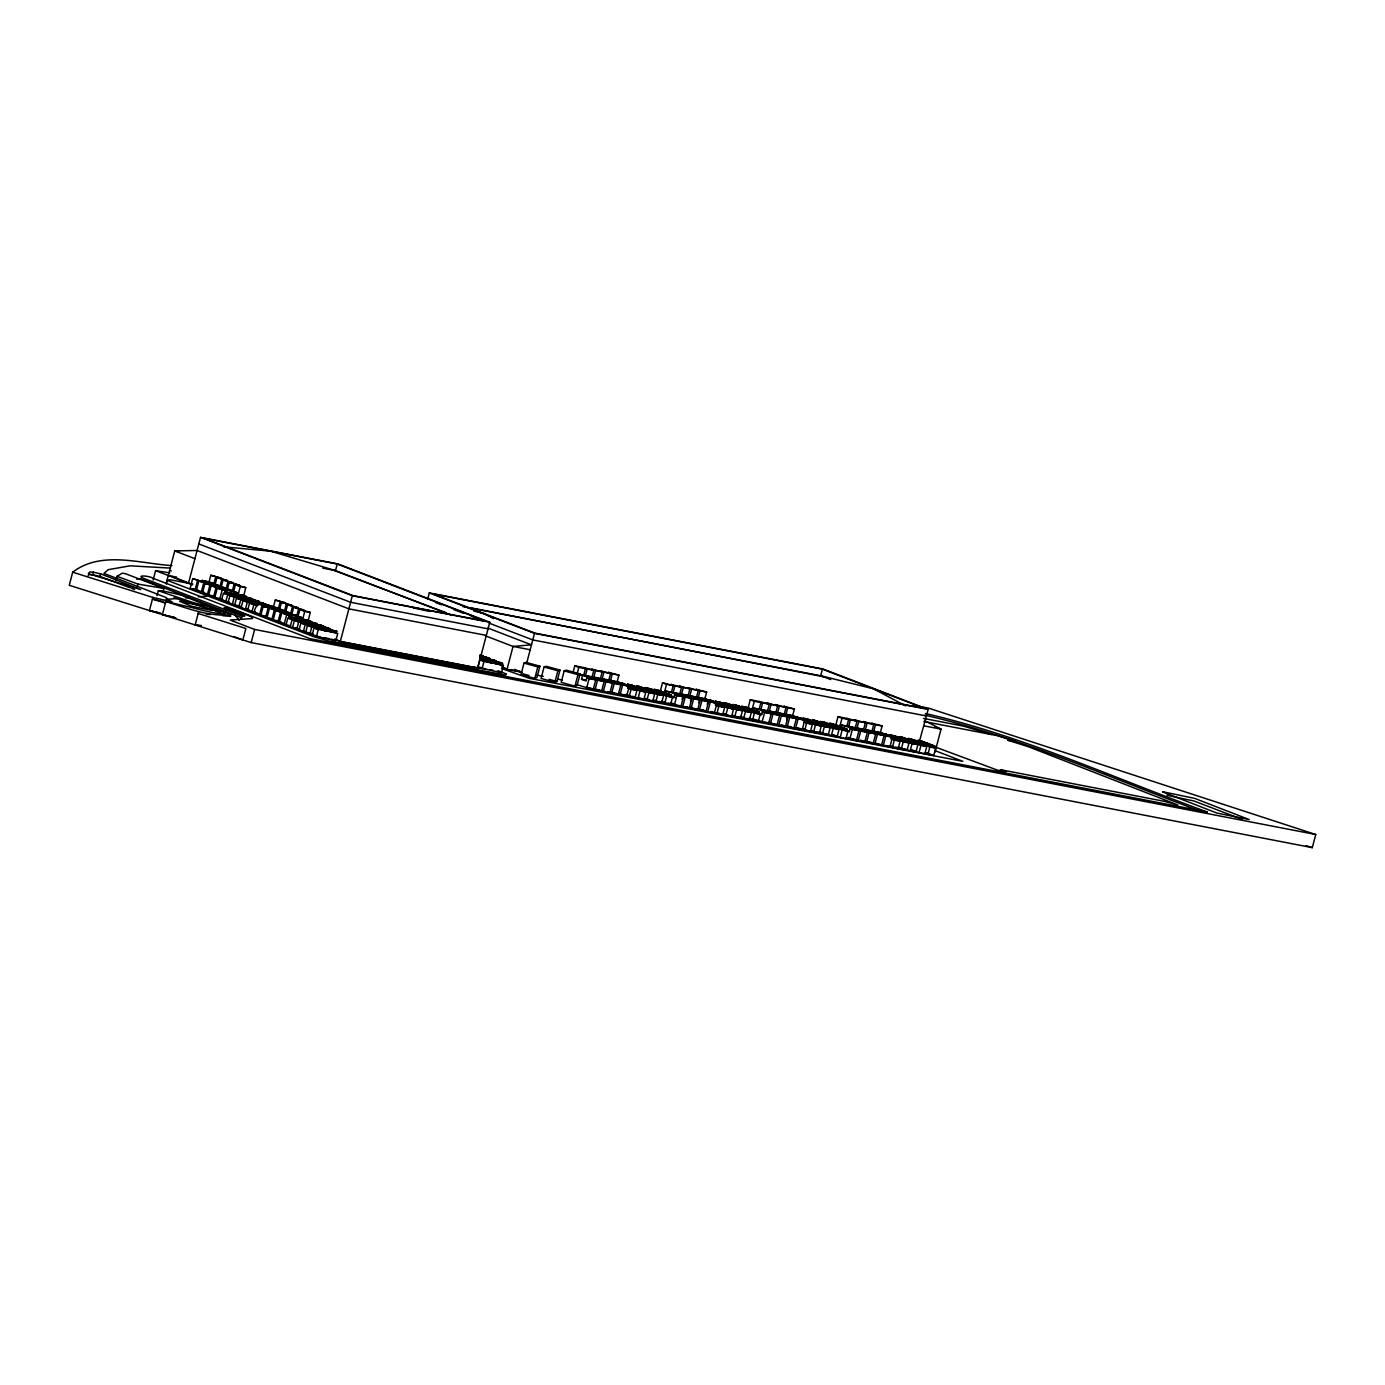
<?xml version="1.0" encoding="UTF-8"?>
<svg xmlns="http://www.w3.org/2000/svg" width="1385" height="1385" viewBox="0 0 1385 1385"><rect width="100%" height="100%" fill="white"/><g stroke="black" fill="none" stroke-linecap="round" stroke-linejoin="round"><path stroke-width="1.5" d="M171.965 565.599C139.677 563.522 101.14 550.399 72.695 572.195L69.25 585.301L251.187 642.588L1312.305 847.637L1315.75 834.514L928.694 708.168L914.1 705.363M88.086 575.658A687.306 58.707 14.7 0 1 89.229 574.55L92.743 574.792L93.436 572.178L100.672 573.857L140.699 589.612L88.311 573.684A687.306 58.707 14.7 0 1 89.921 571.918L93.436 572.178M130.121 587.811L99.997 576.472L100.672 573.857M116.08 580.073L117.05 576.333L122.226 573.2L125.308 573.65L163.932 588.417L162.945 592.157M137.046 587.863L138.033 584.106L117.05 576.333M153.146 580.003L155.605 570.637L169.784 572.871M159.794 613.105L149.441 610.56L152.869 597.437L72.695 572.195M157.024 595.637L158.323 590.72A22.42 1.922 14.7 0 1 181.677 595.325L231.087 614.75C208.598 616.948 186.871 608.032 165.819 601.505L162.391 614.628L175.843 617.866M166.304 583.016L174.735 550.918L197.085 550.486L348.882 608.846L486.325 635.403M166.235 584.089L167.204 580.332L170.095 579.726L192.723 584.106M188.481 583.275L200.531 537.363L337.975 563.92L489.771 622.28L477.721 668.193L340.277 641.636L334.287 639.333M204.201 592.365L190.109 588.469L192.688 578.636L200.652 581.094L192.688 578.636M194.991 590.339L197.57 580.505M198.851 580.99L206.798 583.466L198.851 580.99L196.255 590.824L207.092 593.853M201.137 592.711L203.716 582.86M204.997 583.362L212.961 585.82L204.997 583.362L202.418 593.195L215.229 596.606M201.344 626.055L195.164 624.947L198.609 611.824M215.662 577.112L213.948 583.674L209.083 581.787L210.797 575.242L221.133 578.168L210.797 575.242M207.283 595.065L209.862 585.232M211.143 585.716L219.107 588.192L211.143 585.716L208.564 595.567L222.656 599.463M221.825 579.467L220.094 586.028L215.229 584.158L216.943 577.597L227.279 580.523L216.943 577.597M213.446 597.437L216.025 587.604M224.387 593.836L225.253 590.564L217.289 588.088L214.71 597.922L225.547 600.952M227.971 581.838L226.257 588.4L221.375 586.53L223.089 579.969L233.424 582.895L223.089 579.969M219.592 599.792L222.171 589.958L217.289 588.088M229.598 602.908L221.444 600.519L223.383 593.126L235.433 596.277M234.117 584.21L232.403 590.754L227.521 588.885L229.252 582.323L239.588 585.266L229.252 582.323M225.703 602.146L227.642 594.771L226.794 594.252M240.038 606.163L227.971 603.029L229.91 595.637L238.462 598.06M235.398 584.695L240.28 586.565L238.549 593.126L233.684 591.256L235.398 584.695L245.734 587.621L243.743 595.879M232.247 604.656L234.186 597.281M242.669 607.928L234.515 605.539L236.437 598.164L244.608 600.553L241.786 599.74M238.774 607.184L240.713 599.792M249.213 610.439L241.042 608.05L242.981 600.674L251.724 603.081M241.146 619.424L242.011 616.135L244.868 615.858L224.093 607.686L232.039 609.21L251.551 616.792L252.624 618.524L230.239 620.065L254.632 629.465L1315.75 834.514M245.318 609.694L247.257 602.319L246.218 601.852M257.697 613.33L247.586 610.56L249.508 603.185L257.679 605.574M251.845 612.205L253.784 604.83L251.152 603.548M265.435 616.29L254.598 613.261C253.403 605.245 263.011 603.618 254.771 602.942M251.187 642.588L254.632 629.465M259.48 615.13L262.059 605.297L255.394 603.116M263.323 605.782L271.287 608.257L263.323 605.782L260.744 615.615L272.862 619.147M265.626 617.502L268.205 607.651M269.486 608.153L277.433 610.612L269.486 608.153L266.907 617.987L280.999 621.882M280.151 601.904L278.437 608.465L273.555 606.578L275.286 600.034L285.622 602.96L275.286 600.034M271.772 619.857L274.351 610.023M275.632 610.508L283.596 612.984L275.632 610.508L273.053 620.359L283.873 623.371M286.314 604.258L284.583 610.82L279.718 608.95L281.432 602.388L291.768 605.314L281.432 602.388M277.918 622.229L280.497 612.395M288.876 618.628L289.742 615.356L281.778 612.88L279.199 622.713L290.036 625.743M292.46 606.63L290.729 613.191L285.864 611.322L287.578 604.76L297.913 607.686L287.578 604.76M284.081 624.583L286.66 614.75L281.778 612.88M288.807 617.433L289.655 614.161L284.791 612.291L296.892 615.546L298.606 609.002L293.741 607.115L292.01 613.676M290.071 617.935L290.937 614.646L303.038 617.918L304.752 611.356L299.887 609.487L298.156 616.048M297.983 628.444L290.192 626.938L292.131 619.562L291.283 619.043M300.632 630.21L292.46 627.82L294.399 620.428L302.553 622.834L299.731 622.021M296.736 629.448L298.675 622.073M313.01 633.845L298.987 630.331L300.926 622.956L309.097 625.345M303.263 631.976L305.202 624.583M308.232 620.67L310.223 612.412L299.887 609.487M315.642 635.611L305.531 632.841L307.47 625.466L317.58 628.236M309.807 634.486L311.729 627.111M312.058 635.351L313.997 627.976L337.75 633.378L335.811 640.753L312.058 635.351L319.848 636.858M316.334 636.996L318.273 629.621L315.105 628.323L316.68 628.582M337.23 564.041L486.273 621.346L353.071 595.602L204.028 538.315L337.23 564.041L335.516 570.603L452.324 615.511M340.277 641.636L352.327 595.723L200.531 537.363M427.601 599.48L429.315 592.918L823.002 668.99L928.175 709.432L919.086 742.62M477.738 667.362L479.677 659.987L503.413 665.389L501.491 672.764L477.738 667.362L485.529 668.868M482.015 669.007L483.954 661.632M522.266 672.348L507.014 669.388L513.039 646.431L531.494 644.839L487.832 628.046M520.985 674.582L523.997 663.103L526.11 662.394L539.925 666.185L536.913 677.663L534.8 678.373L520.985 674.582L523.097 673.872L529.018 675.499M526.854 662.463L534.506 633.36L429.315 592.918M534.8 678.373L537.813 666.895L539.925 666.185M544.08 666.999L541.085 678.477L554.883 682.251L556.995 681.541L560.007 670.063L546.192 666.289L544.08 666.999L557.895 670.773L560.007 670.063M554.883 682.251L557.895 670.773M564.18 670.877L561.167 682.355L574.965 686.146L577.078 685.419L580.09 673.941L566.292 670.167L564.18 670.877L577.978 674.668L580.09 673.941M573.251 671.725L574.792 665.821L581.44 667.103L585.44 668.643L583.726 675.205L589.04 677.248L578.861 674.599M577.095 673.924L578.809 667.362L574.792 665.821M574.965 686.146L577.978 674.668M576.524 684.536L593.178 689.678L595.758 679.827L586.859 677.68L586.011 680.97L581.544 679.239L582.41 675.967M585.457 675.534L587.188 668.99L583.172 667.449L593.819 670.271L592.087 676.832L597.402 678.858L585.457 675.534L592.087 676.832M586.548 688.397L589.127 678.546L586.859 677.68M593.836 677.161L595.55 670.6L591.534 669.059L602.181 671.881L600.467 678.442L605.764 680.485L593.836 677.161L600.467 678.442M594.927 690.007L597.506 680.173L595.238 679.308L604.137 681.455L601.557 691.288L588.902 687.687M602.198 678.771L603.912 672.21L599.913 670.669L610.543 673.491L608.829 680.052L614.144 682.095L602.198 678.771L608.829 680.052M603.289 691.634L605.868 681.784L603.6 680.918L612.499 683.065L609.919 692.915L599.272 690.076M610.56 680.399L612.291 673.837L608.275 672.296L618.922 675.118L617.191 681.68L622.506 683.723L610.56 680.399L617.191 681.68M611.651 693.244L614.248 683.411L611.962 682.528L620.878 684.692L618.281 694.526L607.651 691.704M622.609 685.021L629.24 686.302L626.661 696.136L620.03 694.855L622.609 685.021L620.341 684.155C642.64 689.211 618.731 683.013 624.86 684.034M631.11 689.245L636.927 690.371L634.988 697.746L629.171 696.62L631.11 689.245L627.526 687.878M640.009 690.959L645.808 692.084L643.869 699.477L638.069 698.352L640.009 690.959L629.275 686.839M648.89 692.69L654.707 693.816L652.768 701.191L646.951 700.066L648.89 692.69L634.59 687.185M657.788 694.404L663.588 695.53L661.666 702.905L655.849 701.779L657.788 694.404L645.254 689.591M659.952 692.621L662.532 682.77L673.179 685.592L671.465 692.154L676.763 694.197L664.835 690.873L666.549 684.311L662.532 682.77M666.67 696.118L672.487 697.244L670.548 704.619L664.731 703.493L666.67 696.118L654.153 691.305M673.197 692.5L674.91 685.939L670.911 684.398L681.541 687.22L679.827 693.781L685.142 695.824L673.197 692.5L679.827 693.781M668.262 703.026L680.918 706.627L683.497 696.793L674.599 694.629L673.733 697.919L668.228 696.222M674.287 705.346L676.867 695.512L674.599 694.629M681.558 694.11L683.29 687.549L679.273 686.008L689.92 688.83L688.189 695.391L693.504 697.434L681.558 694.11L688.189 695.391M682.112 699.529L682.961 696.257L691.877 698.404L689.28 708.237L678.65 705.415M682.649 706.956L685.229 697.122L682.961 696.257M689.938 695.737L691.652 689.176L687.635 687.635L698.282 690.457L696.568 697.019L701.866 699.044L689.938 695.737L696.568 697.019M690.474 701.156L691.34 697.867L700.239 700.031L697.659 709.864L687.012 707.042M691.028 708.583L693.608 698.75L691.34 697.867M708.376 700.273L710.315 700.81L698.3 697.347L700.014 690.786L696.014 689.245L706.662 692.067L704.93 698.629L711.734 701.208M698.836 702.766L699.702 699.494L708.601 701.641L706.021 711.474L695.374 708.653M699.39 710.193L701.97 700.36L699.702 699.494M707.216 704.376L708.081 701.104L717.188 703.095M716.963 703.164L714.4 713.102L707.752 711.821L710.349 701.97L708.081 701.104M718.85 706.212L724.649 707.319L722.728 714.712L716.911 713.587L718.85 706.212L715.266 704.827M727.731 707.925L733.548 709.051L731.609 716.426L725.809 715.301L727.731 707.925L713.431 702.42M736.63 709.639L742.447 710.765L740.508 718.14L734.691 717.014L736.63 709.639L727.679 706.194L731.124 707.094M745.511 711.353L751.328 712.479L749.389 719.854L743.589 718.728L745.511 711.353L732.994 706.54M748.212 707.596L750.272 699.737L756.902 701.018L760.919 702.559L759.188 709.12L764.503 711.146L752.557 707.839L754.288 701.277L750.272 699.737M754.409 713.067L760.226 714.193L758.288 721.568L752.47 720.46L754.409 713.067L750.826 711.7M757.006 713.154L757.872 709.864M760.936 709.449L762.65 702.887L758.634 701.347L769.281 704.169L767.567 710.73L772.865 712.773L760.936 709.449L767.567 710.73M753.994 719.213L768.658 723.576L771.237 713.742L762.339 711.596L761.473 714.868L755.569 713.05M762.027 722.295L764.607 712.461L762.339 711.596M769.298 711.059L771.012 704.515L767.013 702.957L777.66 705.796L775.929 712.34L781.244 714.383L769.298 711.059L775.929 712.34M770.389 723.922L772.969 714.071L770.701 713.206L779.599 715.352L777.02 725.203L766.372 722.364M777.66 712.686L779.391 706.125L775.375 704.584L786.022 707.406L784.291 713.967L789.606 716.01L777.66 712.686L784.291 713.967M778.751 725.532L781.348 715.699L779.08 714.816L787.978 716.98L785.399 726.813L774.752 723.991M799.941 718.088L801.499 718.382L786.039 714.296L787.753 707.735L783.737 706.194L794.384 709.016L792.67 715.578L800.651 718.607M786.576 719.715L787.442 716.443L796.34 718.59L793.761 728.423L781.105 724.84M787.13 727.142L789.71 717.309L787.442 716.443M799.474 718.157L797.899 717.863L804.737 720.183L802.123 730.051L795.492 728.77L798.072 718.936L795.804 718.053L802.694 719.404M804.65 730.536L806.589 723.16L812.389 724.286L810.45 731.661L797.483 727.783M822.43 669.18L924.487 708.41L535.06 633.17L433.003 593.923L822.43 669.18L820.716 675.741L830.723 679.585M815.471 724.874L821.288 726L819.349 733.375L813.532 732.249L815.471 724.874L806.52 721.429M824.369 726.588L830.169 727.714L828.23 735.089L822.43 733.963L824.369 726.588L811.835 721.775M833.701 727.367L839.068 729.428L837.129 736.803L831.312 735.695L833.251 728.302L818.933 722.814M835.934 724.545L838.012 716.686L844.642 717.967L848.641 719.508L846.928 726.069L852.242 728.112L840.297 724.788L842.011 718.226L838.012 716.686M842.149 730.034L847.949 731.159L846.01 738.534L840.21 737.409L842.149 730.034L827.832 724.528M848.659 726.398L850.39 719.836L846.373 718.296L857.021 721.118L855.289 727.679L860.604 729.722L848.659 726.398L855.289 727.679M845.75 737.703L856.397 740.525L858.977 730.691L850.078 728.545L849.213 731.817L845.681 730.397M849.749 739.244L852.346 729.41L850.078 728.545M857.038 728.025L858.752 721.464L854.735 719.923L865.383 722.745L863.669 729.306L868.984 731.349L857.038 728.025L863.669 729.306M858.129 740.871L860.708 731.038L858.44 730.155L867.339 732.319L864.759 742.152L852.104 738.551M865.4 729.635L867.114 723.074L863.115 721.533L873.762 724.355L872.031 730.916L877.346 732.959L865.4 729.635L872.031 730.916M866.491 742.481L869.07 732.648L866.802 731.782L875.701 733.929L873.121 743.762L860.466 740.179M886.642 734.5L873.762 731.245L875.493 724.701L871.477 723.143L882.124 725.982L880.41 732.526L889.239 735.348L886.521 734.656M874.87 744.109L877.449 734.258L875.181 733.392L884.08 735.539L881.501 745.39L868.845 741.789M883.232 745.719L885.811 735.885L883.543 735.002L892.477 737.132L889.862 747L879.215 744.178M894.312 740.109L900.129 741.235L898.19 748.61L892.373 747.484L894.312 740.109L890.745 738.742M903.21 741.823L909.01 742.949L907.088 750.324L901.271 749.198L903.21 741.823L890.676 737.01M912.542 742.602L917.909 744.663L915.97 752.038L910.153 750.93L912.092 743.537L904.942 740.802M920.99 745.269L926.79 746.394L924.868 753.769L919.051 752.644L920.99 745.269L906.673 739.763M929.872 746.982L935.689 748.108L933.75 755.483L927.95 754.358L929.872 746.982L920.938 743.537M935.014 752.09L941.038 729.133L925.163 720.91M166.2 599.393L176.189 598.597M185.417 597.853L189.676 597.524M198.228 596.848L206.763 596.173M479.799 655.815L485.997 657.269M488.524 657.944L489.667 658.342L479.781 656.49M480.006 657.408L493.458 660.368L489.494 659.381M485.564 658.481L493.493 660.16M485.339 658.55L482.776 658.412M487.953 659.139L492.541 659.797M482.569 659.97L479.799 659.433M485.719 659.762L481.201 658.619L489.32 660.455M489.511 660.455L483.33 659.45L493.51 661.234M483.088 661.112L488.438 662.394M497.665 662.065L494.462 661.597L502.772 663.432L489.078 660.524M497.232 662.134L500.643 662.601L497.492 662.29M488.178 662.238L491.208 662.93M496.592 664.004L494.047 663.311M499.362 664.558L496.522 663.848M502.149 665.094L499.292 664.385M623.804 683.688L621.242 682.943L623.44 683.636M622.609 683.948L631.318 687.064M622.938 683.913L620.376 683.169L623.994 684.259M624.981 684.709L627.89 685.263M624.652 684.744L627.041 685.488M627.561 685.298L634.243 687.704M634.07 686.423C627.613 685.229 638.831 686.7 632.027 685.644M632.703 685.419L630.123 684.657L632.339 685.35M627.699 685.973L630.123 686.614M633.551 686.458L645.15 690.128L640.614 688.743M631.976 686.839L636.269 688.414L632.166 687.393M636.459 687.012L637.446 687.462M631.473 685.575C624.947 683.29 641.445 688.466 637.844 687.324M628.565 686.319L632.443 687.635M635.923 687.202L633.914 686.51M640.389 687.393L647.903 689.488L638.156 686.596L642.778 688.137M645.826 688.639L641.065 687.168M641.584 687.133L639.022 686.371L641.22 687.064M635.871 687.479L639.022 688.328M637.446 688.033L638.9 688.726M637.966 687.999L642.917 689.349M642.432 688.172L647.055 689.713M640.874 688.553L639.178 688.622M650.154 688.882L652.716 689.643L645.046 687.601L650.483 688.847M635.992 689.072L634.971 688.899L637.567 689.747M644.475 688.968L647.903 690.042M652.716 690.197L649.098 689.107L650.275 689.557M649.617 689.072L648.63 688.622M642.242 689.574L638.104 688.328M632.928 689.522L630.158 688.76L631.352 689.211M646.864 689.713L651.816 691.063M637.048 689.747L639.576 690.44M646.535 689.747L650.586 691.219M651.331 689.903L655.936 691.427M651.66 689.851L654.724 690.371M649.773 690.267L648.769 689.817M653.703 690.648L656.802 691.202L653.183 690.128M659.035 690.596L661.597 691.357L653.928 689.315L659.364 690.561M653.374 690.682L656.802 691.773M658.498 690.786L655.936 690.042L662.792 692.361M651.314 691.15L654.049 691.842L647.193 689.522M641.809 691.236L639.091 690.544M646.085 691.409L644.51 690.925M648.474 692.171L646.605 691.375M655.746 691.427L664.073 694.145M656.213 691.669L656.057 691.756M660.212 691.617L661.216 692.067M660.558 691.582L669.596 694.491M658.654 691.998L657.269 691.686M663.45 692.136L657.979 690.821M662.272 692.396L669.267 694.526M662.601 692.361L665.008 693.019M650.881 692.812L653.599 693.504L649.981 692.431M660.368 692.812L661.355 693.262M660.697 692.777L659.71 692.327M654.984 693.123L657.356 693.885M664.315 693.192L668.92 694.716M662.688 693.833L664.229 694.422M667.206 693.747L671.829 695.287L669.076 694.526M667.553 693.712L662.93 692.171M657.027 693.92L659.589 694.664L658.412 694.214M664.142 694.647L661.632 694.058L664.229 694.906M662.151 694.024L661.112 693.348M663.865 694.855L667.293 695.928M665.925 695.634L668.488 696.378M710.159 700.343C706.506 699.027 714.245 701.554 710.54 700.204M710.193 700.966L715.63 702.212M713.587 701.433L711.578 700.741M718.313 704.099L714.781 702.87M719.94 702.455L724.701 703.944L721.949 703.182M720.425 702.368L717.863 701.606L722.104 703.095M719.231 702.628L721.62 703.372M720.165 702.559L714.954 701.052L719.733 702.524M722.468 703.147L721.481 702.697M726.796 703.39C737.149 706.073 714.573 700.169 728.649 704.307M726.086 703.563L729.514 704.636M719.386 703.822L721.949 704.584L718.33 703.493M719.715 703.788L712.202 701.693L714.4 702.385M723.991 703.978C715.82 702.437 730.865 705.692 724.545 704.03M718.85 704.013L715.266 702.645M723.178 704.255L726.761 705.277M728.129 704.342L735.643 706.437L734.466 705.986M728.458 704.307L732.024 705.363M731.367 704.878L729.358 704.186M733.929 704.948L732.734 704.48L738.205 705.796M734.968 705.277L735.972 705.727M730.068 706.765L727.229 705.761L728.164 706.298M727.748 705.727L728.649 705.606M728.614 705.502C721.291 703.407 736.63 708.185 727.229 705.207M733.081 705.692L734.067 706.142M733.409 705.658L732.423 705.207M737.357 706.021L742.498 707.371L735.331 705.329M732.215 705.917C726.484 704.065 738.344 707.596 736.664 707.077M737.01 706.056L739.919 706.627M720.841 706.333L723.559 707.025L719.473 706.021M721.516 706.246L719.421 705.779M725.463 706.61L723.888 706.315M729.791 706.523L728.804 706.073M740.248 706.592L734.31 704.792M748.662 708.393L751.38 709.085L743.676 706.991L748.471 708.531L747.294 708.081M744.195 706.956L747.294 707.527L744.541 706.765M727.8 707.596L726.796 707.441L729.289 708.029M735.643 707.008L734.067 706.696L739.555 708.445M741.633 707.596L738.88 706.852L741.962 707.406M741.113 707.631L747.761 709.951L745.667 709.501M745.909 707.787L746.896 708.237M746.238 707.752L749.302 708.254M742.966 708.428L744.541 708.722M741.477 707.7L750.67 710.522L747.329 709.674M746.394 708.947L745.39 708.497M734.154 708.324L736.231 709.207M740.663 709.293L743.053 710.055M745.199 709.207L745.944 709.743M745.528 709.172L742.1 708.081M749.995 709.345L755.466 710.661L753.89 710.366M750.514 709.31L747.761 708.566L750.86 709.12M739.296 709.674L737.72 709.38M747.952 709.83L745.909 709.033M753.232 709.882L751.224 709.189M754.946 710.695L755.933 711.146M744.611 710.92L747.329 711.613M754.081 710.92L751.847 710.141L753.423 710.436M758.374 711.786L759.517 712.184L750.358 709.414M752.124 711.769L753.977 712.548M796.739 716.911L798.781 717.69M795.873 717.136L798.054 717.759M800.461 718.607L803.56 719.179L801.344 718.486M800.132 718.642L804.737 720.183L802.434 719.334M804.927 718.798L802.729 718.071L806.78 719.023M808.355 719.871L806.78 719.577L811.385 721.118M807.299 719.542L804.772 718.85L806.936 719.49M807.091 720.685L804.893 719.992L809.654 721.481M805.412 719.958L802.867 719.265M810.208 720.113C803.144 718.088 817.86 722.641 808.823 719.802M808.857 720.425L814.103 722.381M813.826 720.512C807.195 718.001 823.798 723.334 820.145 722.156M806.97 720.841L811.731 722.312L808.978 721.568M806.26 721.014L807.005 721.533M807.195 720.944L804.027 720.217L806.745 720.91M811.056 721.152L820.63 724.043L814.484 722.243M809.169 721.568L807.247 721.464M816.336 722.468L813.774 721.706L815.626 722.243M814.293 721.672L811.731 720.927L813.93 721.62M818.587 721.862L815.713 721.36L817.254 721.602M819.106 721.827L818.102 721.377M806.728 721.308L809.965 722.329M817.756 722.139L824.369 724.407M823.036 722.191L827.988 723.541M827.122 723.766L822.517 722.226L826.135 722.762L823.417 722.07M806.659 722.832L805.637 722.676L808.13 723.264M819.955 722.866L821.772 723.697M820.284 722.832L818.275 722.139M808.736 723.23L811.298 723.974L808.234 723.039M818.379 723.247L815.523 722.312M821.495 723.455L822.673 723.437M823.192 723.403L820.63 722.641L825.235 724.182M827.659 723.576L830.221 724.32L826.603 723.247M812.666 723.593L817.271 725.134L814.709 724.39M821.842 723.714L829.511 725.757L824.906 724.216M826.793 723.801L832.264 725.671M842.028 727.16C843.378 727.956 829.702 723.403 832.593 724.39M831.935 723.905L834.341 724.563M824.04 724.442L824.785 724.978M821.894 725.29L819.331 724.528L821.928 725.376M817.981 725.013L820.18 725.705L819.002 725.255M827.278 724.961L823.85 723.888M826.135 723.316C821.201 722.364 834.999 725.982 831.087 724.667M821.409 725.376L826.135 726.796M826.603 725.186L824.508 724.736M830.723 725.428L838.41 727.471L832.437 725.965M836.557 725.29L840.972 726.831M836.886 725.255L832.298 723.784M835.692 725.515L840.297 727.056L837.735 726.311M836.021 725.48L832.991 724.251M834.895 726.329L833.597 725.93L835.449 726.467M834.116 725.896L832.108 725.203M823.608 726.104L824.594 726.554M829.234 726.415L828.472 726.415M833.268 726.121L829.667 724.753M836.176 726.692L834.618 726.086M840.643 726.865L843.673 728.095M830.29 727.09L832.835 727.783M839.777 727.09L847.291 729.185L842.53 727.714M828.888 727.419L826.36 726.727M841.82 727.869L844.383 728.631M840.21 728.527L838.617 728.043M840.539 728.493L838.652 727.644M845.058 728.406L844.071 727.956M839.345 728.752L843.915 730.224M839.674 728.718L838.687 728.268M884.478 733.86L887.006 734.552M883.769 734.033L886.331 734.777M886.816 735.262L885.621 734.812L888.72 735.383M892.667 735.747L900.181 737.841L890.434 734.968L895.905 736.266M887.854 735.608L888.858 736.058M887.196 735.106L891.282 736.127L889.083 735.435M892.286 737.132C884.599 734.708 901.427 740.092 898.276 738.828M895.385 736.301L897.947 737.062M895.229 736.491L908.352 740.992L905.288 740.04M892.806 736.941L891.767 736.612M893.135 736.907L891.126 736.214M896.753 737.322L901.375 738.932M902.033 737.374L899.315 736.681L908.872 739.555M901.548 737.461L908.214 739.78L905.98 739.001M901.877 737.426L904.301 738.084M894.693 737.789L897.238 738.482M899.661 737.876L904.267 739.417L900.648 738.326M896.562 738.707L893.81 737.963L897.895 738.967M904.786 737.997L903.799 737.547M902.033 738.638L900.025 737.945M906.829 738.776L910.932 740.352M921.371 742.949L908.214 738.395L913.684 739.711M910.447 739.174L913.009 739.936M902.881 739.677L903.626 740.213M900.683 738.949L906.119 740.196M908.543 739.59L913.165 741.131L909.547 740.04M914.187 741.754L917.251 742.706L907.954 740.057M903.591 739.503L905.79 740.231M896.13 740.369L893.394 739.677L896.268 740.179M915.398 740.525L916.385 740.975M915.727 740.49L914.741 740.04M899.748 740.075L902.968 741.304M909.737 740.611L912.767 741.841M919.813 742.066L914.342 740.75L917.095 741.512M914.862 740.715L910.811 739.244M919.328 740.906C925.959 743.174 915.243 739.209 918.29 740.559M911.59 741.39L911.122 740.906M917.77 741.287L916.783 740.837M922.237 741.46L918.67 740.421M922.566 741.425L920.038 740.733M912.057 741.633L912.577 741.598M915.018 741.927L913.459 741.321M905.011 742.083L902.293 741.39L903.834 741.633M911.676 743.018L909.097 742.273L910.291 742.724M925.872 744.264L918.428 742.325L919.882 743.018M924.28 742.239L935.031 746.151L932.278 745.39M923.224 741.91L926.669 743.001M923.431 742.464L927.327 743.485M922.756 741.979L921.181 741.685L926.323 743.035M921.181 743.07L924.366 744.438M923.899 743.641L919.328 742.152M928.365 743.814L932.797 745.355M928.712 743.78L927.708 743.33M913.91 743.814L911.192 743.122M918.186 743.987L920.194 744.68M918.515 743.953L920.488 744.576M932.434 745.303L927.327 744.039L932.122 745.58M927.846 744.005L925.284 743.26L927.483 743.953M926.132 744.42L925.128 744.264M920.229 744.766L925.699 746.082L922.981 745.39M927.084 745.701L929.456 746.463M136.717 579.138L140.733 579.207M227.694 592.365L233.009 593.594M227.642 592.52L224.924 591.828L228.819 592.745M230.222 593.057L235.311 594.373M230.014 593.126C221.635 591.655 237.579 594.736 229.841 593.178M238.826 594.511L246.461 596.571L241.146 595.29M234.706 596.087L233.303 595.775M239.155 596.242L243.708 596.883M243.691 596.035L236.039 593.975M239.103 596.398L237.302 596.173M242.583 596.485L245.301 597.195M242.531 596.658L236.991 595.36L239.536 596.104M233.338 596.762L238.272 597.61M243.518 597.022C238.601 596.693 247.101 596.623 251.412 598.77M240.938 597.333L241.786 597.506M244.885 597.264L247.448 598.008M248.14 597.558L250.668 598.251M240.713 597.558L242.842 598.372M245.37 597.022L248.088 597.731M242.912 598.216L250.235 599.393M250.218 598.545L245.249 597.316M248.469 599.289L252.382 600.207M248.417 599.445L244.487 598.458M251.897 599.532L256.814 600.9M251.845 599.705L246.34 598.458M250.685 599.255L257.385 600.726M246.842 600.138L244.504 599.307L253.351 601.644M254.217 600.311L244.452 598.926M249.439 600.726L246.703 599.999L249.352 600.83M252.866 600.969L266.076 604.102L259.359 602.596M256.554 601.055L254.026 600.363M252.814 601.142L257.731 602.492L253.801 601.505M252.157 601.419L247.24 600.069M250.754 601.644L248.642 601.177M251.066 601.869L255.913 603.393L252.641 602.129M247.344 602.233L248.954 602.544M256.623 602.96L257.645 603.064M253.351 604.241L255.1 604.604M267.755 605.106L270.473 605.799L268.673 605.643M255.29 605.055L253.888 604.743M268.794 605.92L257.177 603.427M300.528 618.766L308.18 620.826M300.476 618.922L298.883 618.61M299.627 619.216L295.905 618.229M293.828 619.805L287.855 617.918L285.933 625.31L290.192 626.938M305.843 619.995L308.63 620.532M307.02 620.376L303.298 619.251L306.033 620.013M296.615 620.341L292.685 619.355M300.857 620.497L304.025 620.895M300.805 620.653L295.923 619.078L304.769 621.415M304.284 620.74L311.919 622.8M304.233 620.913L298.693 619.614L307.989 621.813M298.658 621.726L297.619 621.553L301.601 621.865M309.842 621.813L314.707 623.337L306.397 621.501L309.149 622.263L308.197 621.675M304.994 622.332L306.275 622.298M312.629 622.35L317.494 623.873L313.754 622.748M306.189 622.713C309.755 624.029 302.068 621.484 305.739 622.852M311.989 622.644L313.564 622.886M320.299 625.258L321.874 625.518L319.139 624.808L324.021 626.384L307.366 622.938L310.119 623.7M304.769 624.012L309.478 625.362M308.509 623.925L306.587 623.458M318.515 625.154L315.711 624.548L318.446 625.258M314.326 625.379L315.59 625.345M318.29 626.297L319.416 626.695L310.984 625.154M311.106 626.505L308.578 625.812L309.582 625.933M323.848 627.388C312.871 624.323 336.001 629.915 324.488 627.093M318.325 627.197L331.534 630.331L326.202 629.05M324.99 627.82L316.888 626.003M313.425 627.336L310.69 626.574L311.729 626.747M318.273 627.37L315.538 626.661L319.45 627.595M316.213 627.872L312.283 626.886M323.64 628.444L327.795 629.206M326.618 628.98L322.03 628.288M329.457 629.361L335.499 631.11M329.388 629.517L327.604 629.361M326.67 628.825L334.304 630.867M325.527 630.919L322.116 630.088M206.296 614.196L210.364 614.576M222.535 615.667L230.654 616.394M195.164 624.947L201.258 625.501M223.66 546.833L270.629 551.178L335.516 570.603L322.826 568.162M413.267 607.876L429.8 611.512M170.545 568.11L130.103 565.824L108.22 569.668L103.927 573.407L166.633 597.749L166.287 598.58L172.017 601.869L152.869 597.437M487.381 657.581L482.067 656.351M487.139 657.65L481.426 656.628M479.764 657.477L482.724 657.788M481.149 657.771L487.866 659.243M481.305 660.351L483.919 661.268M649.253 689.02L647.055 688.328L648.232 688.778M631.127 687.064L631.889 687.497M708.306 700.117L706.073 699.338L712.911 701.658M630.694 688.726L628.149 688.033M655.347 693.192L653.01 692.5M715.076 702.784L723.991 705.363L718.884 704.117M718.417 705.675L715.889 704.982M734.188 708.428L731.851 707.735M743.087 710.141L746.151 711.163M739.14 709.778L741.339 710.47L740.161 710.02M813.03 723.663L811.091 723.109M891.871 738.898L893.896 739.59M907.573 741.442L905.271 740.854M924.834 744.368L922.22 743.71M918.549 744.039L916.212 743.364M927.448 745.771L926.028 745.372M232.801 593.663L236.523 594.65M241.354 595.204L239.951 594.909M225.011 593.49L227.14 594.321M247.673 597.801L249.075 598.095M231.918 595.55L227.746 594.702M233.546 596.693L231.001 595.948L232.593 596.26M256.987 600.848L259.532 601.592L254.563 600.363M252.607 601.142L250.079 600.155M240.211 599.341L237.527 598.458L242.479 599.878M244.608 601.038L246.617 601.713M261.938 604.189L253.178 602.648L254.321 603.081M267.686 605.262L268.223 605.764M270.283 605.799L266.543 604.812M260.934 604.414L258.995 603.877M270.058 605.868L272.603 606.613L269.279 606.024M266.405 607.201L263.877 606.509M308.405 620.619L310.95 621.363L306.102 619.839M291.629 619.112L288.963 618.281L289.984 618.385M310.569 623.406L306.587 622.038M318.481 626.159L313.651 624.704M325.059 627.665L328.228 628.08M328.003 628.149L330.565 628.894L322.601 626.851M334.547 630.66L337.092 631.404L335.949 630.971M324.367 629.483L322.064 628.894M325.596 630.764L323.432 629.881L325.977 630.642M138.033 584.106L163.932 588.417M332.019 569.668L446.108 612.724M469.93 607.651L825.235 677.075M178.959 551.732L174.735 550.918L194.939 558.692M463.023 606.63L820.716 675.741L873.468 688.795L905.703 705.917M352.327 595.723L489.771 622.28M534.506 633.36L928.175 709.432M488.039 628.842L350.595 602.285L198.817 543.924M925.457 713.517C1022.632 735.868 1114.042 778.162 1207.426 812.043L310.015 638.641L152.454 578.064C150.307 575.97 134.795 574.637 143.59 578.307L242.011 616.135M924.886 715.145C1020.745 737.218 1110.978 778.318 1202.976 812.147M926.461 715.976L532.775 639.922L489.113 623.129M923.518 718.399L963.493 726.121L991.348 734.5M240.28 586.565L245.734 587.621M209.083 581.787L201.846 580.402L213.948 583.674M215.229 584.158L208.01 582.756L220.094 586.028M168.278 575.519L176.743 577.147M923.916 721.481L997.217 735.643L1012.262 740.456L1015.413 741.65L1007.743 740.179L1028.691 746.844L1177.873 804.997L1163.989 801.257L1000.403 769.662L1005.891 771.757L997.477 770.147L934.667 746.792M221.375 586.53L214.156 585.128L226.257 588.4M227.521 588.885L220.302 587.5L232.403 590.754M233.684 591.256L226.448 589.854L238.549 593.126M222.171 589.958L225.253 590.564M530.195 649.755L513.039 646.431L485.252 635.75M923.864 725.827L941.038 729.133L935.083 726.848M293.741 607.115L304.077 610.041L298.606 609.002M239.328 597.039L243.223 597.783M190.109 588.469L198.055 589.993M304.752 611.356L310.223 612.412M273.555 606.578L262.163 603.964L266.093 604.951M262.059 605.297L265.141 605.886L260.259 604.016M278.437 608.465L259.411 603.496M279.718 608.95L272.481 607.548L284.583 610.82M578.809 667.362L585.44 668.643M587.188 668.99L593.819 670.271M595.55 670.6L602.181 671.881M603.912 672.21L610.543 673.491M612.291 673.837L618.922 675.118M666.549 684.311L673.179 685.592M674.91 685.939L681.541 687.22M683.29 687.549L689.92 688.83M691.652 689.176L698.282 690.457M700.014 690.786L706.662 692.067M754.288 701.277L760.919 702.559M762.65 702.887L769.281 704.169M771.012 704.515L777.66 705.796M779.391 706.125L786.022 707.406M787.753 707.735L794.384 709.016M842.011 718.226L848.641 719.508M850.39 719.836L857.021 721.118M858.752 721.464L865.383 722.745M867.114 723.074L873.762 724.355M875.493 724.701L882.124 725.982M263.514 606.699L267.409 607.461M285.864 611.322L278.645 609.919L290.729 613.191M221.444 600.519L229.235 602.008M289.655 614.161L296.892 615.546M227.971 603.029L231.866 603.773M286.66 614.75L289.742 615.356M303.038 617.918L290.937 614.646M234.515 605.539L240.349 606.665M241.042 608.05L248.833 609.556M578.757 674.253L583.726 675.205M664.835 690.873L671.465 692.154M698.3 697.347L704.93 698.629M752.557 707.839L759.188 709.12M786.039 714.296L792.67 715.578M840.297 724.788L846.928 726.069M873.762 731.245L880.41 732.526M247.586 610.56L255.359 612.066M292.131 619.562L299.922 621.069M254.598 613.261L258.562 614.022M589.127 678.546L595.758 679.827M597.506 680.173L604.137 681.455M605.868 681.784L612.499 683.065M614.248 683.411L620.878 684.692M676.867 695.512L683.497 696.793M685.229 697.122L691.877 698.404M693.608 698.75L700.239 700.031M701.97 700.36L708.601 701.641M710.349 701.97L716.98 703.251M764.607 712.461L771.237 713.742M772.969 714.071L779.599 715.352M781.348 715.699L787.978 716.98M789.71 717.309L796.34 718.59M798.072 718.936L804.702 720.217M852.346 729.41L858.977 730.691M860.708 731.038L867.339 732.319M869.07 732.648L875.701 733.929M877.449 734.258L884.08 735.539M885.811 735.885L892.442 737.166M225.651 609.694L231.607 610.854M581.544 679.239L586.513 680.208M670.929 696.516L675.915 697.486M758.668 713.465L761.992 714.106M844.746 730.103L849.715 731.072M833.251 728.302L839.068 729.428M912.092 743.537L917.909 744.663M1166.966 795.267L1194.147 801.049L1242.085 819.383M509.42 669.561L520.483 671.69L514.493 669.388M292.46 627.82L296.355 628.565M536.67 675.118L543.214 676.382M557.861 679.221L562.275 680.07M298.987 630.331L304.839 631.456M305.531 632.841L311.365 633.966M477.427 666.877L481.322 667.622M323.744 637.602L329.595 638.745M489.424 669.63L493.32 670.375M474.224 667.258L341.022 641.515L334.98 639.195M895.541 736.214L893.36 735.573M906.465 738.724L905.444 738.482M914.498 740.663L912.3 739.971L913.875 740.265M905.617 738.949L903.401 738.257L904.976 738.551M888.218 735.66L891.282 736.681M918.584 742.239L916.42 741.598L919.138 742.291M831.571 723.853L829.373 723.16L830.55 723.611M913.736 741.564L912.455 741.165L914.29 741.702M822.673 722.139L820.474 721.447L823.383 722M894.468 737.478C889.568 735.92 897.601 738.672 894.191 737.253M834.012 724.788L835.034 725.03M893.966 737.859L891.802 737.235M896.285 738.88L894.121 738.257M833.753 725.844L832.749 725.601M840.141 727.142L841.162 727.385M908.075 741.65L907.314 741.65M909.27 742.17L907.712 741.789M921.06 744.455L917.528 743.503M929.941 746.653L928.971 746.55L931.43 747.086M805.049 719.906L804.027 719.663M900.371 740.456L898.172 739.763L899.35 740.213M923.103 745.251L921.562 744.853M743.832 706.904L741.633 706.212L744.386 706.956M822.361 723.714L823.383 723.957M806.624 721.066L808.823 721.758M731.003 704.809L729.982 704.567M742.325 707.475L744.541 708.168L741.806 707.475M817.444 723.645L814.969 722.728L815.886 723.247M713.223 701.381L712.202 701.139M719.594 702.68L720.615 702.922M752.869 709.812L750.705 709.189M828.369 726.155L826.204 725.515M842.219 729.22L840.054 728.579L841.249 729.202M715.266 702.16L713.067 701.468M732.578 705.969L734.742 706.61M755.31 710.765L757.508 711.457L756.331 711.007M723.697 704.255L727.385 705.675M737.53 707.319L741.771 708.808L734.968 706.54M754.444 710.99L757.993 711.942M817.583 724.857L815.644 724.32M805.793 722.572L803.854 722.035M663.086 692.084L662.065 691.842M740.179 709.103L742.983 709.882M631.612 686.787L630.608 686.544M640.511 688.501L639.489 688.258M726.952 707.337L724.753 706.644L726.848 707.094M659.745 693.175L657.529 692.413M630.296 686.908L631.612 687.254M650.119 691.132L652.283 691.859M632.339 687.687L633.36 687.843M635.126 688.812L633.568 688.414M646.449 691.479L648.007 691.859M648.959 692.361L647.938 692.206L650.448 692.794M479.902 658.29L480.993 658.29M482.482 659.727L483.503 659.97M238.912 596.173L241.856 596.883L237.943 595.948M242.219 597.524L244.678 598.32M245.076 598.839L237.995 596.848L240.453 597.385M235.935 597.368L234.931 596.935M248.746 600.034L249.767 600.155M251.1 600.553L250.096 600.432L251.222 600.83M238.116 597.991L234.723 597.073M256.987 602.787L258.545 603.202M251.187 603.029L248.694 602.388M305.496 619.943L304.44 619.701M298.364 620.705L299.385 620.878L298.242 620.428M306.708 622.315L307.764 622.263M304.648 622.28C297.879 620.341 323.501 626.834 311.746 623.787M297.671 621.432L295.49 620.74L297.602 621.207M299.974 621.865L302.519 622.558M313.928 625.518L309.011 624.15L312.923 625.085M305.185 624.237L302.017 623.25L303.159 623.7M322.116 627.855L321.112 627.751M322.549 627.89L323.328 627.89M319.364 628.028C315.139 626.661 320.454 627.976 323.242 628.565M323.328 630.227L327.691 631.179M92.743 574.792L99.997 576.472M162.391 614.628L174.389 617.416M163.88 601.748L152.454 599.082L165.404 603.15M149.441 610.56L160.885 613.226M165.819 601.505L191.84 607.548A30.626 2.614 14.7 0 0 225.253 613.572A30.626 2.614 14.7 0 0 192.221 602.267L158.323 590.72M473.878 611.027L484.023 613.555L493.51 618.576M919.605 742.775L922.981 743.71M915.641 743.001L913.944 742.481M835.501 724.961L839.12 726.052L838.254 726.277M836.8 727.766L835.103 727.246M830.1 726.19L831.173 726.484M840.73 729.047L837.146 728.025M831.831 727.333L828.871 726.554M752.99 712.098L750.029 711.319M722.399 705.675L720.91 705.242M659.295 693.089L657.304 692.31L660.714 693.21M643.558 690.44L642.069 690.007M481.426 655.295L483.175 655.884L479.729 655.053M488.247 659.901L486.776 659.468M489.217 661.337L486.81 660.662M239.761 595.048L234.844 593.698M243.189 598.961L241.734 598.545M259.03 604.535L257.039 603.998M298.675 618.766L289.378 616.567L302.605 619.753L294.953 617.641L296.096 618.074M303.886 621.086L306.362 621.726L305.219 621.276M302.761 622.402L299.852 621.588M321.995 627.734L323.83 628.444M319.017 629.257L322.792 630.175M318.377 629.534L319.346 629.552M523.997 663.103L537.813 666.895M549.101 679.377L556.995 681.541M903.401 737.686L902.258 737.305M913.165 741.702L914.741 742.118M899.783 738.551L898.865 738.257M921.614 745.078L922.791 745.528M889.239 735.902L890.434 736.353M903.349 739.971L905.634 740.3M830.931 723.455L832.264 723.714M830.688 724.805L829.511 724.355M819.764 722.312L813.636 720.512L817.237 721.031L814.519 720.338M828.905 724.753L829.84 725.03M807.178 718.867L808.355 719.317L805.637 718.625M821.218 723.559L820.041 723.109M816.527 723.022L818.397 723.68M805.481 720.91L804.339 720.512M736.353 705.571L737.512 705.969M737.582 708.168L736.37 707.648M726.64 705.675L725.498 705.277M737.253 709.449L738.43 709.899L735.712 709.207M650.673 689.401L654.309 690.613M637.689 686.112C641.342 687.427 633.637 684.969 637.29 686.267M659.312 692.483L656.126 691.305M661.753 693.123L662.948 693.643M635.403 686.683L634.261 686.285M635.784 686.527L636.979 686.995M647.799 690.44L646.639 690.042M661.32 694.785L662.497 695.235L659.779 694.543M636.581 687.687L635.94 687.635M631.785 687.549L630.642 687.15M643.54 691.34L644.717 691.79L641.999 691.098M485.737 657.408L488.126 658.1M492.922 659.641L493.856 659.935M479.902 656.04L482.032 656.282M480.18 656.334L481.322 656.732M486.966 658.723L479.833 657.633M481.166 657.252L480.006 656.854M486.706 658.845L489.113 659.537M493.891 661.078L496.28 661.77M481.409 657.633L479.937 657.252M496.038 661.891L497.18 662.29M483.538 658.464L482.621 658.169M487.935 660.16L486.481 659.762M490.463 660.818L491.571 661.303M479.747 657.996L481.599 658.533M487.693 660.281L490.082 660.974M243.708 595.463L236.973 594.511M249.716 597.818L253.005 599.082L251.862 598.632M234.394 593.819L233.269 593.438L238.185 594.806M228.629 592.901L229.772 593.351M235.814 595.135L236.956 595.567L231.434 594.286L237.493 596.087M252.832 600.069L253.974 600.519M235.363 595.273L233.563 595.1L238.307 596.277M259.566 602.44C269.157 603.964 257.454 602.544 251.655 600.692M242.86 597.801L240.263 597.16L246.27 598.632M236.091 596.312L234.654 595.931M258.199 603.202L260.536 603.877M252.191 602.267L250.131 601.35M303.8 619.978L299.887 619.06M319.641 625.535L310.794 623.198L311.954 623.648M321.06 626.851L322.497 627.232M300.58 621.103L299.454 620.722M320.61 626.972L312.716 625.224M325.458 628.53L326.358 628.825M325.008 628.669L323.882 628.288M316.421 626.661L315.295 626.28M319.26 627.734L320.16 628.028M321.58 628.409L321.026 627.855M303.609 623.562L305.427 624.081M317.39 628.097L316.507 627.82M198.176 613.468L245.872 628.496L242.86 639.974L233.684 636.563M1306.159 845.629L1312.305 847.637M173.835 597.801L214.969 610.629L223.193 614.455M916.16 744.074L913.252 743.52M898.38 740.646L896.303 740.248M846.2 730.553L844.14 730.155M837.319 728.839L834.411 728.285M737.045 708.012L736.11 707.493M649.305 691.063L649.063 690.44M635.178 689.782L632.27 689.211M485.425 659.901L486.377 660.143M252.399 603.15L251.481 602.925M317.044 625.76L314.326 624.843M305.237 621.9L307.989 622.886M314.257 625.224L311.746 625.206M336.036 632.789L333.248 632.252M309.374 623.994L308.076 623.631M330.461 631.716L333.906 632.322M934.91 750.601L962.852 761.352L529.347 678.356L501.664 668.522M926.6 752.73L933.75 755.483M924.366 752.99L927.95 754.358M911.901 749.891L919.051 752.644M910.603 749.977L915.97 752.038M904.786 748.852L910.153 750.93M898.138 746.896L907.088 750.324M895.905 747.138L901.271 749.198M891.04 745.857L898.19 748.61M888.806 746.117L892.373 747.484M885.846 745.459L889.862 747M875.476 743.07L881.501 745.39M867.097 741.46L873.121 743.762M860.743 740.611L864.759 742.152M848.364 737.443L856.397 740.525M833.06 734.656L840.21 737.409M831.762 734.742L837.129 736.803M825.945 733.617L831.312 735.695M819.297 731.661L828.23 735.089M817.063 731.903L822.43 733.963M812.199 730.622L819.349 733.375M809.965 730.882L813.532 732.249M803.3 728.908L810.45 731.661M796.115 727.731L802.123 730.051M789.467 726.45L795.492 728.77M787.736 726.121L793.761 728.423M781.382 725.273L785.399 726.813M769.004 722.104L777.02 725.203M764.641 722.035L768.658 723.576M749.337 718.14L758.288 721.568M747.104 718.382L752.47 720.46M740.456 716.426L749.389 719.854M738.222 716.668L743.589 718.728M733.34 715.387L740.508 718.14M731.107 715.647L734.691 717.014M435.531 602.527L441.486 604.812M453.397 609.4L463.317 613.209M471.264 616.256L481.184 620.082M724.459 713.673L731.609 716.426M722.226 713.916L725.809 715.301M717.361 712.634L722.728 714.712M711.544 711.526L716.911 713.587M710.384 711.544L714.4 713.102M701.745 709.501L707.752 711.821M702.005 709.934L706.021 711.474M689.626 706.783L697.659 709.864M685.281 706.696L689.28 708.237M670.894 702.766L680.918 706.627M661.597 701.191L670.548 704.619M659.364 701.433L664.731 703.493M654.499 700.152L661.666 702.905M652.266 700.412L655.849 701.779M645.618 698.438L652.768 701.191M643.384 698.681L646.951 700.066M638.502 697.399L643.869 699.477M632.703 696.291L638.069 698.352M626.037 694.318L634.988 697.746M623.804 694.56L629.171 696.62M618.628 693.054L626.661 696.136M616.013 693.314L620.03 694.855M610.266 691.444L618.281 694.526M595.533 688.968L601.557 691.288M587.171 687.358L593.178 689.678M499.154 663.744L503.413 665.389M501.578 666.895L507.568 669.197M503.049 667.864L507.014 669.388M498.462 670.929L506.529 674.028L505.335 675.066L328.712 640.943L314.308 636.892L167.204 580.332M497.215 671.119L501.491 672.764M473.722 666.652L477.721 668.193M171.965 576.524L187.148 582.358M155.605 570.637L192.48 584.816M331.534 639.108L335.811 640.753M241.579 617.779L139.833 578.549M131.644 588.4L134.674 589.577M210.901 608.621L220.907 612.568M934.338 747.64L931.863 747.121M905.201 741.962L907.885 742.585M832.333 727.887L835.207 728.389M753.492 712.652L756.366 713.154M749.977 712.028L747.502 711.492M489.58 660.299L494.428 661.805L491.398 661.112M493.735 663.311L490.948 662.774M328.366 631.3L331.136 631.785M170.303 570.568L171.29 571.018M235.242 615.338L239.397 620.48M924.799 742.221L922.081 741.512L923.951 742.429M720.615 706.402L717.897 705.709M657.944 692.154L655.538 691.756M312.543 622.454L309.773 621.917M496.245 660.905L493.527 660.212L496.245 660.905M618.524 682.389L621.086 683.134L618.524 682.389M627.422 684.103L629.985 684.848L627.422 684.103M730.328 706.333L732.89 707.077L730.328 706.333M729.878 707.995L732.457 708.739L729.878 707.995M1163.59 791.926L1162.552 791.908L1216.982 813.082L1249.253 819.591L1194.839 798.435L1163.59 791.926M199.544 605.401L179.635 601.332L191.719 606.284L211.628 610.37L199.544 605.401"/></g></svg>
